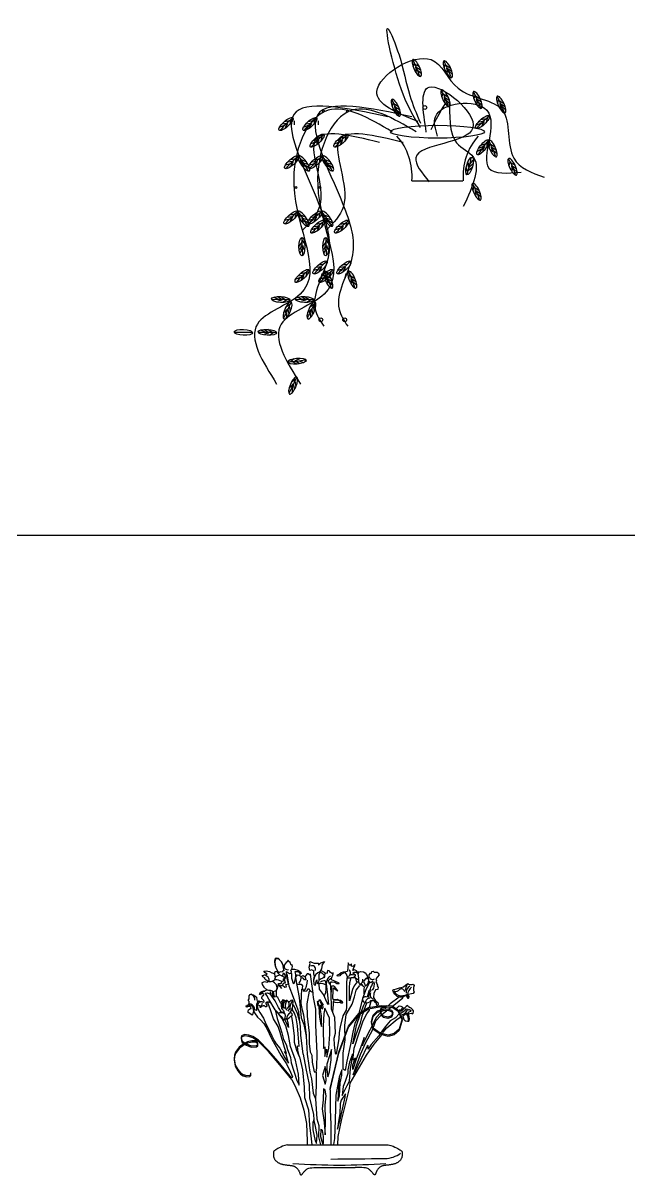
# Model space of a CAD drawing. Header units: millimetres. Extents: x 22565 to 38821, y 15578 to 26720.
# Drawn here: x 34717 to 36085, y 18152 to 20754 of the extents above; entities that cross this region are included whole.
import ezdxf

# ---------------------------------------------------------------- set-up
doc = ezdxf.new("R2010")
doc.units = ezdxf.units.MM
doc.layers.add('www.cad-blocks.net', color=7, linetype='Continuous')

# ---------------------------------------------------------------- blocks, each defined once
blk = doc.blocks.new('A$C74512926')
for p, q in [((405.5, 748.2), (403.7, 738.7)), ((407.3, 745.9), (417.4, 739.7)), ((409.1, 738.9), (410.8, 728.7)), ((411, 738.2), (419.8, 733)), ((414, 731.8), (422.1, 724.6)), ((475.8, 745.4), (474, 735.9)), ((477.6, 743.1), (487.7, 736.9)), ((479.4, 736.1), (481.1, 725.9)), ((481.3, 735.4), (490.1, 730.1)), ((484.3, 729), (492.4, 721.8)), ((470.2, 679.9), (468.4, 670.5)), ((472, 677.7), (482.1, 671.4)), ((358.2, 658.4), (356.4, 648.9)), ((360.1, 656.2), (370.1, 649.9)), ((473.8, 670.7), (475.5, 660.5)), ((475.7, 670), (484.5, 664.7)), ((478.7, 663.6), (486.8, 656.4)), ((542.9, 675.9), (541.1, 666.4)), ((544.7, 673.7), (554.8, 667.4)), ((546.5, 666.6), (548.2, 656.4)), ((548.4, 666), (557.2, 660.7)), ((551.4, 659.5), (559.5, 652.4)), ((596, 665.6), (594.2, 656.1)), ((597.9, 663.3), (607.9, 657.1)), ((599.6, 656.3), (601.3, 646.1)), ((601.5, 655.6), (610.3, 650.3)), ((361.8, 649.1), (363.5, 638.9)), ((363.7, 648.5), (372.5, 643.2)), ((366.7, 642), (374.9, 634.9)), ((604.6, 649.2), (612.7, 642)), ((113.2, 606.3), (103, 602.8)), ((118.5, 611.1), (108.4, 609.6)), ((124.8, 616.8), (113.2, 614.9)), ((120.5, 611), (115, 602.2)), ((127.4, 618.1), (125.4, 608.7)), ((135.6, 617.3), (135.7, 607.7)), ((167.2, 606.3), (156.9, 602.8)), ((172.4, 611.1), (162.3, 609.6)), ((178.8, 616.8), (167.1, 614.9)), ((174.4, 611), (169, 602.2)), ((181.3, 618.1), (179.4, 608.7)), ((189.6, 617.3), (189.6, 607.7)), ((556.9, 611), (546.7, 607.5)), ((562.2, 615.8), (552, 614.3)), ((568.5, 621.5), (556.8, 619.6)), ((564.2, 615.7), (558.7, 606.9)), ((571.1, 622.9), (569.1, 613.4)), ((188.8, 573.6), (178.7, 572.2)), ((195.2, 579.4), (183.5, 577.4)), ((190.9, 573.5), (185.4, 564.8)), ((197.8, 580.7), (195.8, 571.3)), ((242.8, 573.6), (232.6, 572.2)), ((249.1, 579.4), (237.4, 577.4)), ((244.8, 573.5), (239.3, 564.8)), ((251.7, 580.7), (249.7, 571.3)), ((183.6, 568.9), (173.3, 565.4)), ((237.5, 568.9), (227.3, 565.4)), ((558.3, 553.2), (548.8, 548)), ((562.7, 558.8), (552.9, 555.6)), ((567.9, 565.5), (556.8, 561.7)), ((564.7, 559.1), (560.8, 549.5)), ((570.2, 567.3), (569.9, 557.7)), ((576.7, 566.6), (574.9, 557.1)), ((578.5, 564.4), (588.6, 558.1)), ((580.3, 557.3), (582, 547.1)), ((582.2, 556.7), (591, 551.4)), ((585.2, 550.2), (593.3, 543.1)), ((126.1, 520.3), (115.9, 516.8)), ((131.4, 525), (121.3, 523.5)), ((137.7, 530.7), (126.1, 528.8)), ((133.4, 524.9), (127.9, 516.1)), ((140.3, 532.1), (138.3, 522.6)), ((148.5, 531.3), (148.6, 521.6)), ((150.8, 529.4), (161.9, 525.2)), ((153.9, 522.9), (157.5, 513.2)), ((155.9, 522.6), (165.5, 519.1)), ((180.1, 520.3), (169.8, 516.8)), ((185.3, 525), (175.2, 523.5)), ((191.7, 530.7), (180, 528.8)), ((187.4, 524.9), (181.9, 516.1)), ((194.3, 532.1), (192.3, 522.6)), ((202.5, 531.3), (202.6, 521.6)), ((204.7, 529.4), (215.8, 525.2)), ((207.8, 522.9), (211.5, 513.2)), ((209.8, 522.6), (219.5, 519.1)), ((528.7, 512.1), (528.9, 522.5)), ((532.6, 519.9), (539.5, 528.1)), ((622, 525.1), (620.2, 515.6)), ((623.8, 522.8), (633.9, 516.6)), ((160.1, 516.9), (169.5, 511.4)), ((214.1, 516.9), (223.4, 511.4)), ((526.5, 502.4), (523.4, 511.5)), ((528, 504.9), (537.1, 512.6)), ((530.5, 513.1), (538.4, 519.6)), ((625.6, 515.8), (627.3, 505.6)), ((627.5, 515.1), (636.3, 509.8)), ((630.5, 508.7), (638.6, 501.5)), ((401, 481.4), (516.2, 481.4)), ((540.5, 468.8), (538.7, 459.3)), ((542.4, 466.5), (552.4, 460.3)), ((544.1, 459.5), (545.8, 449.3)), ((546, 458.8), (554.8, 453.6)), ((549, 452.4), (557.2, 445.3)), ((124.6, 395.3), (114.4, 391.9)), ((129.9, 400.1), (119.8, 398.6)), ((136.2, 405.8), (124.6, 403.9)), ((131.9, 400), (126.4, 391.2)), ((138.8, 407.2), (136.8, 397.7)), ((147, 406.4), (147.1, 396.7)), ((149.3, 404.5), (160.4, 400.3)), ((152.4, 397.9), (156, 388.3)), ((154.4, 397.6), (164, 394.2)), ((158.6, 391.9), (168, 386.5)), ((178.6, 395.3), (168.3, 391.9)), ((183.8, 400.1), (173.7, 398.6)), ((190.2, 405.8), (178.5, 403.9)), ((185.8, 400), (180.4, 391.2)), ((192.8, 407.2), (190.8, 397.7)), ((201, 406.4), (201.1, 396.7)), ((203.2, 404.5), (214.3, 400.3)), ((206.3, 397.9), (210, 388.3)), ((208.3, 397.6), (218, 394.2)), ((212.5, 391.9), (221.9, 386.5)), ((185.1, 374.7), (174.8, 371.3)), ((190.4, 379.5), (180.2, 378)), ((196.7, 385.2), (185, 383.3)), ((192.4, 379.4), (186.9, 370.6)), ((199.3, 386.6), (197.3, 377.1)), ((239, 374.7), (228.8, 371.3)), ((244.3, 379.5), (234.1, 378)), ((250.6, 385.2), (238.9, 383.3)), ((246.3, 379.4), (240.8, 370.6)), ((253.2, 386.6), (251.2, 377.1)), ((152.9, 343.7), (146.5, 333.7)), ((153.6, 346.5), (159.3, 338.7)), ((206.9, 343.7), (200.5, 333.7)), ((207.6, 346.5), (213.3, 338.7)), ((152.9, 335.2), (147.2, 326.6)), ((152.9, 328.1), (148.7, 318.1)), ((154.4, 336.6), (157.2, 326.6)), ((206.9, 335.2), (201.2, 326.6)), ((206.9, 328.1), (202.6, 318.1)), ((208.3, 336.6), (211.1, 326.6)), ((195.3, 287.1), (185.2, 285.7)), ((201.7, 292.9), (190, 291)), ((197.3, 287), (191.9, 278.3)), ((249.3, 287.1), (239.1, 285.7)), ((255.6, 292.9), (243.9, 291)), ((251.3, 287), (245.8, 278.3)), ((149.5, 263.2), (139.3, 259.7)), ((154.8, 268), (144.7, 266.5)), ((161.1, 273.7), (149.5, 271.8)), ((156.8, 267.9), (151.3, 259.1)), ((163.7, 275), (161.7, 265.6)), ((190.1, 282.4), (179.8, 278.9)), ((203.5, 263.2), (193.2, 259.7)), ((197.8, 272.2), (195.9, 262.7)), ((208.7, 268), (198.6, 266.5)), ((215.1, 273.7), (203.4, 271.8)), ((206.4, 270.4), (204.3, 260.9)), ((210.7, 267.9), (205.3, 259.1)), ((208.2, 268), (218, 261.5)), ((209.7, 261), (211.1, 250.7)), ((211.6, 260.2), (220.2, 254.7)), ((217.7, 275), (215.7, 265.6)), ((244, 282.4), (233.7, 278.9)), ((251.8, 272.2), (249.8, 262.7)), ((260.3, 270.4), (258.2, 260.9)), ((262.1, 268), (271.9, 261.5)), ((263.6, 261), (265, 250.7)), ((265.5, 260.2), (274.1, 254.7)), ((214.4, 253.7), (222.3, 246.3)), ((268.4, 253.7), (276.2, 246.3)), ((99.7, 213.8), (90, 218.6)), ((108.2, 212), (98.1, 209.6)), ((106.8, 213.5), (98.6, 219.6)), ((115.3, 213), (105.7, 219.9)), ((118.1, 212.2), (110, 206.9)), ((153.6, 213.8), (143.9, 218.6)), ((162.1, 212), (152, 209.6)), ((160.7, 213.5), (152.5, 219.6)), ((169.3, 213), (159.7, 219.9)), ((172.1, 212.2), (164, 206.9)), ((120.3, 192.6), (113.8, 184.5)), ((124.8, 201.5), (116.5, 196.5)), ((118.3, 184.2), (118.3, 173.4)), ((121, 190.7), (123, 180.7)), ((124.4, 198.6), (126.4, 186.9)), ((174.2, 192.6), (167.7, 184.5)), ((178.7, 201.5), (170.5, 196.5)), ((172.2, 184.2), (172.3, 173.4)), ((175, 190.7), (176.9, 180.7)), ((178.3, 198.6), (180.3, 186.9)), ((69.7, 139.6), (60, 144.4)), ((78.1, 137.8), (68, 135.4)), ((76.8, 139.3), (68.5, 145.4)), ((85.3, 138.8), (75.7, 145.7)), ((88.1, 138), (80, 132.7)), ((128, 74.2), (135.3, 80.5)), ((137.8, 75.7), (147.5, 79.3)), ((130.9, 73.7), (141.3, 68.1)), ((139.4, 74.4), (148.3, 69.4)), ((146.4, 75), (156.7, 71.5)), ((137.4, 32), (129.1, 27)), ((136.9, 29.1), (139, 17.5)), ((132.9, 23.1), (126.4, 15.1)), ((130.8, 14.7), (130.9, 3.9)), ((133.6, 21.3), (135.5, 11.2))]:
    blk.add_line(p, q)
for centre, radius in [((430.2, 647.3), 4.3), ((201.9, 638.7), 2.15), ((255.8, 638.7), 2.15), ((139.4, 466.6), 2.15), ((193.4, 466.6), 2.15), ((195.4, 167.6), 4.3), ((249.4, 167.6), 4.3)]:
    blk.add_circle(centre, radius)
for centre, radius, start, end in [((186.2, 640), 245.4, 18.7751, 27.5817), ((256.5, 637.2), 245.4, 18.7751, 27.5817), ((250.9, 571.8), 245.4, 18.7751, 27.5817), ((323.6, 567.8), 245.4, 18.7751, 27.5817), ((138.9, 550.3), 245.4, 18.7751, 27.5817), ((376.8, 557.4), 245.4, 18.7751, 27.5817), ((731.8, 438.6), 245.4, 129.7761, 138.5828), ((288.1, 433.9), 245.4, 129.7761, 138.5828), ((342.1, 433.9), 245.4, 129.7761, 138.5828), ((358.5, 396.5), 245.4, 129.7761, 138.5828), ((412.4, 396.5), 245.4, 129.7761, 138.5828), ((266.3, 492.8), 135.2, 355.1758, 41.7291), ((651.8, 492.8), 135.2, 138.2709, 184.8242), ((760.4, 413.6), 245.4, 139.7252, 148.5318), ((357.4, 458.5), 245.4, 18.7751, 27.5817), ((301.1, 347.9), 245.4, 129.7761, 138.5828), ((-45.5, 382.5), 245.4, 29.9846, 38.7912), ((355, 347.9), 245.4, 129.7761, 138.5828), ((8.4, 382.5), 245.4, 29.9846, 38.7912), ((293.7, 577.1), 245.4, 340.8825, 349.6892), ((402.7, 416.9), 245.4, 18.7751, 27.5817), ((321.2, 360.6), 245.4, 18.7751, 27.5817), ((299.6, 222.9), 245.4, 129.7761, 138.5828), ((-47, 257.6), 245.4, 29.9846, 38.7912), ((353.5, 222.9), 245.4, 129.7761, 138.5828), ((360, 202.3), 245.4, 129.7761, 138.5828), ((6.9, 257.6), 245.4, 29.9846, 38.7912), ((413.9, 202.3), 245.4, 129.7761, 138.5828), ((398.1, 342.6), 245.4, 177.76, 186.5667), ((452, 342.6), 245.4, 177.76, 186.5667), ((365, 110), 245.4, 129.7761, 138.5828), ((418.9, 110), 245.4, 129.7761, 138.5828), ((324.4, 90.8), 245.4, 129.7761, 138.5828), ((378.4, 90.8), 245.4, 129.7761, 138.5828), ((-16.1, 169.1), 245.4, 16.9921, 25.7988), ((37.8, 169.1), 245.4, 16.9921, 25.7988), ((101.6, -31.8), 245.4, 84.8054, 93.612), ((155.6, -31.8), 245.4, 84.8054, 93.612), ((-101.9, 293), 245.4, 330.548, 339.3547), ((-48, 293), 245.4, 330.548, 339.3547), ((17.6, -106), 245.4, 84.8054, 93.612), ((71.6, -106), 245.4, 84.8054, 93.612), ((112.2, 318.2), 245.4, 272.3759, 281.1826), ((-89.4, 123.5), 245.4, 330.548, 339.3547)]:
    blk.add_arc(centre, radius, start, end)
at = {"extrusion": (0, 0, -1)}
for centre, major_axis in [((412, 736.4), (8.9, -18.8)), ((482.3, 733.6), (8.9, -18.8)), ((476.7, 668.2), (8.9, -18.8)), ((549.4, 664.2), (8.9, -18.8)), ((364.7, 646.7), (8.9, -18.8)), ((602.6, 653.8), (8.9, -18.8)), ((583.2, 554.9), (8.9, -18.8)), ((157.2, 521), (12.4, -16.7)), ((211.2, 521), (12.4, -16.7)), ((628.5, 513.3), (8.9, -18.8)), ((547, 457), (8.9, -18.8)), ((155.7, 396.1), (12.4, -16.7)), ((209.7, 396.1), (12.4, -16.7)), ((212.5, 258.4), (8.3, -19.1)), ((266.5, 258.4), (8.3, -19.1)), ((120.4, 188.8), (-8.1, -19.2)), ((174.3, 188.8), (-8.1, -19.2)), ((132.9, 19.3), (-8.1, -19.2))]:
    blk.add_ellipse(centre, major_axis=major_axis, ratio=0.322099, dxfattribs=at)
for centre, major_axis, ratio in [((116.9, 609.8), (-15.4, -13.9), 0.322099), ((170.8, 609.8), (-15.4, -13.9), 0.322099), ((560.5, 614.5), (-15.4, -13.9), 0.322099), ((459, 592.5), (-106.2, 0), 0.136502), ((187.2, 572.4), (-15.4, -13.9), 0.322099), ((241.1, 572.4), (-15.4, -13.9), 0.322099), ((561.3, 557.3), (-12.8, -16.4), 0.322099), ((129.8, 523.7), (-15.4, -13.9), 0.322099), ((183.7, 523.7), (-15.4, -13.9), 0.322099), ((531.3, 515), (6, 19.9), 0.322099), ((128.3, 398.8), (-15.4, -13.9), 0.322099), ((182.2, 398.8), (-15.4, -13.9), 0.322099), ((188.7, 378.2), (-15.4, -13.9), 0.322099), ((242.6, 378.2), (-15.4, -13.9), 0.322099), ((152.8, 333.1), (0, -20.8), 0.322099), ((206.7, 333.1), (0, -20.8), 0.322099), ((193.7, 285.9), (-15.4, -13.9), 0.322099), ((247.6, 285.9), (-15.4, -13.9), 0.322099), ((153.2, 266.7), (-15.4, -13.9), 0.322099), ((207.1, 266.7), (-15.4, -13.9), 0.322099), ((104.7, 213.7), (-20.8, 1.1), 0.322099), ((158.7, 213.7), (-20.8, 1.1), 0.322099), ((20.8, 139.5), (-20.8, 1.1), 0.322099), ((74.7, 139.5), (-20.8, 1.1), 0.322099), ((141.4, 74.4), (20.7, 1.7), 0.322099)]:
    blk.add_ellipse(centre, major_axis=major_axis, ratio=ratio)
for points in [[(420.4, 602.1), (376.9, 689.1), (347.9, 824.2), (372, 766.3), (396.2, 674.6), (420.4, 611.8)], [(415.6, 615.2), (322.1, 683.5), (444.3, 755.3), (505.4, 690.7), (606.1, 640.4), (631.3, 532.6), (699.6, 489.5)], [(433.6, 591.4), (440.4, 693.1), (538.9, 601.5), (409.9, 533.7), (440.4, 479.4)], [(356.8, 592.5), (211.8, 640.8), (134.5, 471.8), (149, 225.6), (52.3, 158), (95.8, 22.8)], [(410.7, 592.5), (265.7, 640.8), (188.4, 471.8), (202.9, 225.6), (106.2, 158), (149.7, 22.8)], [(347.1, 626.3), (134.5, 631.1), (197.3, 413.9), (211.8, 307.6), (182.8, 191.8), (202.1, 153.1)], [(401, 626.3), (188.4, 631.1), (251.2, 413.9), (265.7, 307.6), (236.7, 191.8), (256.1, 153.1)], [(444.5, 597.3), (483.2, 660.1), (497.7, 573.2), (536.4, 539.4), (517, 423.5)], [(459, 582.8), (454.2, 626.3), (570.2, 640.8), (575, 510.4), (647.5, 500.8)], [(327.8, 568.4), (182.8, 573.2), (192.5, 423.5), (153.8, 370.4)], [(381.7, 568.4), (236.7, 573.2), (246.4, 423.5), (207.7, 370.4)]]:
    blk.add_spline(points, degree=3)
blk = doc.blocks.new('A$C70BE517A')
blk.add_line((194.3, 16.7), (273.4, 16.7))
for points in [[(98.7, 459.9), (93.5, 470.6), (91.4, 481.1), (92.6, 487.8), (94.7, 490.7), (99.3, 489.9), (105.6, 482.8), (110.5, 471.9)], [(99.5, 458.3), (94.3, 469), (92.2, 479.5), (93.4, 486.2), (95.5, 489.2), (100.1, 488.3), (106.4, 481.2), (111.3, 470.3)], [(99.5, 430), (103.5, 424.6), (106.9, 420.8), (104.8, 427.9), (109, 428.4), (114.4, 423.8), (118.2, 425), (116.5, 430), (122.4, 431.3), (119.9, 443.9), (118.2, 454.4), (117.8, 459.8), (124.5, 454.8), (128.3, 456), (129.1, 459), (127.8, 462.3), (129.9, 464.8), (131.2, 471.1), (129.9, 474.9), (128.3, 474.1), (126.2, 479.5), (123.6, 482), (122, 485), (119.4, 481.2), (117.3, 479.9), (115.2, 477), (113.1, 474.1), (112.7, 469.4), (109.8, 471.1), (112.3, 460.6), (109.8, 460.6), (108.1, 457.7), (103.9, 458.5), (102.2, 457.3), (96.8, 459.4)], [(170.7, 461.5), (169.4, 469), (171.1, 477.4), (169.9, 480.7), (170.7, 482.4), (180.8, 478.6), (190, 478.2), (190, 474), (195.9, 479.1), (203.9, 482.4), (198.8, 475.3), (197.1, 465.6), (195.9, 463.5), (194.2, 459.4), (191.3, 452.2), (190.8, 440.5), (190, 434.6), (188.3, 431.3), (187.5, 440.9), (184.6, 437.6), (182.5, 427.5), (180.4, 430), (179.9, 441.3), (181.6, 448.9), (179.9, 453.1), (179.9, 460.2), (177.8, 461.9), (174.1, 463.5), (170.7, 461.5)], [(255.3, 448.6), (256.7, 444.8), (261, 444.8), (263.8, 446), (269.7, 445.8), (273.5, 445.3), (273.7, 445.8), (270, 446.9), (273.5, 450.7), (273.7, 451.9), (270.4, 453.3), (267.8, 455.4), (268.5, 456.1), (271.1, 458.2), (275.4, 458.2), (279.6, 454.9), (280.1, 453.3), (279.9, 455.9), (281.3, 457.8), (278.5, 457.8), (275.9, 460.8), (271.4, 463), (269.3, 462.3), (267.8, 462), (269.7, 468.6), (273.3, 474.1), (272.3, 475.2), (271.1, 474.1), (269.5, 471.7), (266.7, 471), (264.5, 471.7), (264.8, 476.6), (261.7, 473.6), (260, 473.6), (259.6, 474.8), (258.2, 477.8), (257.2, 478.8), (256.5, 468.2), (256, 460.4)], [(91.3, 440.1), (86.3, 437.6), (82.9, 435.9), (78.3, 435.9), (72, 440.1), (67.8, 444.7), (69.5, 444.3), (64.9, 447.6), (62.8, 450.6), (71.6, 451.8), (74.5, 453.5), (69.1, 457.3), (66.6, 460.2), (72, 460.6), (79.6, 459.4), (84.6, 456.5), (85.5, 456.5), (88, 456), (90.9, 454.4), (91.7, 448.1), (92.2, 444.3), (91.3, 442.6), (92.2, 440.9), (91.3, 440.9)], [(88, 414.6), (93.4, 415.8), (95.4, 417.1), (97.6, 421.2), (99.3, 427.9), (99.7, 432.1), (106, 432.1), (107.3, 436.7), (107.7, 437.2), (111, 438.4), (111, 443), (114, 444.7), (113.1, 446.4), (109.4, 448.1), (103.9, 451), (100.6, 453.9), (96.8, 459.4), (93, 458.5), (91.3, 457.3), (90.9, 454.4)], [(109, 428.4), (112.3, 433.8), (115.7, 434.2), (113.6, 440.5), (115.7, 446), (115.7, 449.7), (112.7, 454.8), (110.2, 455.2), (109.8, 452.7), (109.4, 451.4), (106.6, 449.5)], [(133.3, 384.9), (142, 365.6), (148.2, 344.4), (145.7, 368.7), (138.9, 386.7), (133.9, 401), (123.9, 426.5), (119.6, 454.5)], [(129.9, 464.8), (136.3, 464.4), (143.8, 462.3), (149.7, 458.5), (151, 455.2), (149.7, 453.9), (148.5, 452.7), (148.5, 454.8), (145.1, 458.5), (137.1, 458.5), (138.4, 452.7), (138.4, 449.7), (137.5, 442.2), (137.1, 440.9), (135.9, 436.7), (135.4, 434.6), (134.6, 431.7), (132.9, 433), (132.5, 436.7), (130.4, 443.9), (130, 453.9), (128.7, 457.5)], [(138, 445.9), (143, 451.8), (146.4, 451), (151, 448.5), (156, 450.1), (160.2, 447.2), (161.5, 440.9), (158.5, 440.9), (156.4, 443.8), (153.1, 445.1)], [(138, 445.9), (139.7, 438), (140.9, 430.8), (146.4, 430.8), (151.4, 430.8), (153.9, 427.1), (153.1, 421.2), (157.3, 414.9), (163.6, 415.8), (167.3, 420.8), (172, 415.3), (177.9, 412.1)], [(172.4, 450.6), (166.9, 453.9), (164.8, 453.9), (161.5, 450.1), (160.2, 447.2)], [(169.4, 415.3), (163.8, 386.7), (164.4, 358.7), (169.4, 320.2), (169.4, 296.6), (171.2, 277.9), (175, 270.4), (175.6, 254.9), (180.6, 233.1), (184.9, 231.9), (186.8, 241.8), (187.4, 274.8), (184.3, 338.2), (184.3, 356.9), (184.3, 374.3), (179.3, 400.4), (177.5, 415.9), (173.7, 442.1), (171.9, 453.9)], [(189.1, 432.5), (194, 433.1), (200.1, 432.4), (205.7, 429.9), (208, 431), (209.1, 435.2), (209.8, 440.5), (212.3, 438.4), (214.8, 430.6), (219.2, 436.4), (220.9, 436.4), (227, 435.4), (231.6, 432.4), (236.9, 432.5), (237.1, 433.4), (227.1, 438), (219.9, 441), (219.7, 444), (223.6, 453.9), (223.6, 456.8), (220.4, 455), (216.7, 458), (214.4, 461), (210.9, 461.5), (209.8, 458.5), (209.6, 455.4), (207.5, 454.7), (202.5, 458.2), (196.7, 461.2), (194.6, 460.5)], [(194.2, 458.4), (197.6, 456.6), (200.9, 453.8), (202.7, 450.9), (202.4, 446), (200.2, 444.4), (194.9, 442.3), (191.6, 439.6), (190.9, 438.4)], [(255.2, 449), (253.3, 435.7), (253.3, 407.8), (253.3, 378.8), (252.5, 372.4), (245.3, 359.3), (239.4, 334.6), (237, 321.5), (236.2, 307.6), (230.4, 272.7), (228.8, 275.2), (226.3, 293.6), (225.4, 308.6), (228.8, 320.3), (227.1, 355.4), (219.6, 374.6), (218.7, 413), (217.1, 433)], [(255.3, 448.6), (253.7, 453.5), (250.8, 457.5), (246.6, 455.7), (240.5, 452.6), (238.1, 450), (234.8, 448.6), (232.7, 450), (233.1, 451.9), (236.7, 453.8), (241.4, 457.1), (246.8, 459), (252.3, 459.7), (256, 460.4)], [(277.2, 436.5), (270.4, 426.9), (266.8, 419), (260.1, 393.1), (260.1, 422.6), (261.3, 434.9), (264.2, 446)], [(293.7, 409.3), (293.4, 419.7), (293.8, 423.9), (291.8, 426.5), (290.1, 425.6), (288.5, 430), (286.3, 428.3), (283.5, 429.8), (281.1, 434.7), (277.2, 436.5), (275.8, 438.4), (274.5, 443.5), (273.6, 445.5), (278.4, 441.9), (280.2, 441.1), (281, 444.6), (280.6, 449.4), (280.1, 453.3)], [(281.3, 457.8), (286.1, 459.4), (292.2, 458.7), (295.5, 456.1), (297.9, 453.3), (300.2, 450), (300.7, 446.2), (300.9, 442), (298.6, 445), (295.5, 442.2), (291.5, 436.6), (294.6, 430.2), (296.7, 426.7), (300.9, 430.7), (303.5, 435.6), (304, 440.8), (302.8, 444.6), (304.9, 446.5), (304.7, 451.9), (307.5, 455.4), (309.9, 455.9), (310.9, 459.2), (313.4, 460.1), (315.8, 458.3), (322.4, 458.3), (324.8, 455.9), (326.9, 452.1), (319.8, 442.9), (321.2, 438.9), (319.6, 436.1), (321.9, 432.3), (323.4, 428.8), (322.7, 426.4), (324.8, 424.8), (324.1, 418.6), (318.6, 417.9), (314.9, 409.9), (314.4, 400.5), (317.9, 394.6), (319.2, 394.4), (318.7, 393.5), (324.1, 389.4), (325.3, 385.6), (324.2, 383.1), (321.6, 382.5), (321.2, 385.5), (320.9, 387), (318.9, 389.4), (316, 393), (313.4, 393.5), (309.7, 393.3), (307.9, 393.5), (305.2, 390.3), (301.7, 388.4), (298.9, 388), (293.5, 390.3), (290.5, 393.8), (290.4, 398.5), (291, 401), (295.7, 402.8), (298.1, 403.1), (303.5, 402.1), (304.4, 407.3), (305.5, 412.5), (309, 416.7), (307.9, 419.6), (308.2, 424.3), (310.7, 427), (311.6, 429.4), (313.6, 434.5), (312.5, 438), (310.3, 435.5), (308.1, 434.2), (305.5, 436.7), (303.5, 435.6)], [(63, 390.9), (66.1, 390.3), (67.8, 391.3), (67.2, 393.8), (64.5, 396.5), (62.2, 398.5), (62, 400.8), (63.5, 404.3), (66.1, 405.4), (66.6, 407.8), (64.5, 410.9), (63.3, 409.9), (59.9, 408), (57.5, 406.6), (57.3, 408.2), (57.7, 409.5), (60.2, 413), (62.6, 414.6), (66.6, 415.7), (68.8, 415.5), (72.3, 417.3), (74.8, 417.7), (77.3, 417.3), (80.8, 417.3), (86, 415.7), (88, 414.6), (88.5, 408.7), (89.1, 405.4), (92.8, 403.3), (93.4, 402.1), (89.5, 402.3), (86.8, 403.3), (84.1, 404.9), (83.1, 406.6)], [(75.2, 438), (74.1, 434.7), (68.2, 436.3), (62, 434.2), (62.8, 430), (67, 423.8), (73.5, 418)], [(104.5, 388.8), (101.4, 395), (98.3, 401), (96.2, 402), (95.4, 405.5), (95.4, 413.2), (95.4, 417.1)], [(141.4, 428.4), (146.3, 400.4), (151.3, 355), (157.5, 340.1), (162.5, 313.3), (163.1, 315.2), (160, 339.5), (156.9, 361.2), (154.4, 372.4), (151.3, 387.3), (151.9, 404.8), (152.6, 419.7)], [(207.3, 430.6), (209.6, 413.8), (212.9, 384.6), (209.6, 388.8), (201.2, 407.2), (192.8, 419.7), (192, 430.5), (191.7, 432.8)], [(207.1, 430), (206.8, 420.7), (205.8, 411.1), (204.3, 407.2), (202.7, 404.8)], [(222.5, 398.7), (223.2, 417.1), (223.3, 422.5), (225.1, 422), (230.1, 417.9), (234.1, 415.8), (231.8, 418.9), (226.5, 425.5), (223.5, 427), (220.4, 426.2), (218.9, 422.9), (218.7, 413)], [(281.4, 361.7), (272.3, 342.1), (267.4, 322.3), (262.4, 294.4), (254.4, 257.3), (250.7, 235.7), (246.3, 238.8), (245.7, 275.3), (250.7, 305), (250, 337.7), (252.5, 362.5), (266.1, 385.4), (271.6, 402.3), (275.6, 417.4), (283.2, 428.1)], [(280.2, 441.1), (280.4, 438), (281.1, 434.7)], [(305.8, 436.2), (297.7, 420.1), (289.7, 398.5), (281.4, 364.6)], [(300.8, 402.6), (302.8, 410.3), (304.8, 416.4), (307.9, 419.6)], [(391.7, 398.5), (390.5, 402.4), (388.1, 404.3), (385.1, 404.5), (381.6, 401.7), (379.3, 401.3), (374.8, 401.3), (368.1, 403.2), (362.5, 408.6), (359.5, 412.5), (358, 415.7), (358.6, 418), (360.3, 418.9), (366.2, 420), (372.8, 422.3), (378.8, 424.3), (382.3, 424.9), (386.6, 428.8), (392, 432.4), (393.2, 430.7), (396.5, 430.3), (401.6, 430.1), (404.2, 431.2), (405.9, 427.7), (404.4, 423.6), (404.6, 416.3), (405.9, 413.3), (404, 409.7), (399.9, 409), (393.2, 407.3), (391.3, 407.3), (394.5, 402.8), (393.7, 399.4), (393, 398.3), (391.7, 398.5)], [(50.2, 371.1), (46.9, 373.1), (45.9, 376.6), (43.8, 379.5), (41.3, 380.4), (42.4, 373.8), (43.8, 369.4), (42.1, 364.3), (41.1, 361.4), (40.7, 360.8), (37.6, 363), (31.8, 366.7), (31.4, 370.2), (32.2, 373.1), (36.8, 375.8), (38.2, 376), (37.6, 378.9), (36.2, 380.8), (32.2, 380.2), (28.7, 378.7), (27.7, 379.3), (27.1, 380.2), (26.9, 381.2), (27.3, 382), (29.5, 382.8), (33.3, 385.5), (34.1, 388), (33.7, 391.5), (32.6, 393.2), (32.6, 395.2), (33.7, 397.5), (33.7, 401.2), (34.1, 404.3), (35.7, 407.4), (37.4, 408.6), (42.6, 406.8), (46.5, 404.5), (50.2, 401.4), (51, 395.6), (51.6, 392.3), (56.8, 392.7), (63, 391.9), (63, 390.9), (56.6, 389.2), (53.9, 387.2), (52.1, 383.2), (52.3, 378.7), (52.3, 376.9)], [(52.3, 376.9), (57.6, 366.6), (65.9, 354.2), (71.2, 341.3), (77.8, 328.2), (85.1, 314), (91.2, 302.2), (94.5, 295.9), (102.7, 286.2), (114, 264.8), (122.8, 252.7), (116.5, 274.1), (113.6, 279.1), (118.2, 274.5), (113.6, 287.9), (103.5, 321.4), (99.3, 335.2), (88.4, 352.8), (81.9, 372.6), (77, 387), (73.2, 390.5)], [(73.2, 390.5), (71.3, 388.8), (71.3, 386.4), (73.4, 383.5), (73.4, 381.6), (71.9, 379.4), (70.5, 379.6), (68.6, 381.8), (65.7, 382), (64.9, 381.4), (62.6, 382), (60.6, 380), (59.3, 378.5), (58.5, 378.5), (58.3, 381.8), (54.6, 382.7), (54, 384.3), (53.5, 384.9)], [(92.2, 372.9), (87.6, 380.8), (82.9, 389.1), (78.1, 396.9), (73.8, 405.6), (70.1, 410.7), (74.6, 411.3), (79, 410.1), (81, 409.1)], [(73.2, 390.5), (75.5, 391), (77.8, 391), (81.1, 389.5)], [(106.5, 367.4), (100.3, 378), (92.2, 393.6), (84.7, 404.1), (81, 409.1)], [(111.1, 368.1), (107.4, 366.7), (103.4, 366.7), (100.1, 365.6), (101.4, 362.5), (106.1, 357.8), (109.6, 352.6), (113.1, 350.7), (116.4, 352.8), (120.2, 352.6), (123.9, 354.9), (127.8, 358.4), (129.9, 359.6), (131.9, 361.5), (131.1, 363.6), (127.6, 366.9), (125.7, 368.5), (127.6, 371), (131.5, 373.9), (131.9, 376), (132.3, 383.8), (132.7, 390.8), (131.9, 394.8), (128, 393.9), (124.7, 391.1), (122.2, 391), (119.5, 393.9), (117.9, 394.1), (115.2, 391.5), (114, 393.9), (113.1, 394.2), (110.9, 392.3), (110.9, 394.8), (110, 396), (108.8, 394.1), (106.5, 391.7), (105.5, 388.4), (105.7, 382.8), (107.1, 376.2), (111.1, 371.2), (112.1, 370), (111.9, 368.9), (111.1, 368.1)], [(193.7, 381.7), (191.1, 381.3), (189.2, 381.7), (188.5, 386.9), (187.8, 391.7), (189.2, 392.8), (191.8, 392.5), (192.2, 396.5), (194.8, 393.6), (198.9, 386.9), (200.8, 383.5), (197.8, 383.2), (196.7, 382.4)], [(222.5, 398.7), (223.7, 396.4), (223.8, 395.9), (227.6, 396.1), (232.9, 396.8), (235.2, 395.8), (239.9, 395.1), (242.4, 393.6), (243.7, 391.8), (244.5, 389), (243.8, 387.8), (240.9, 388.3), (240.7, 389.3), (237.1, 389.3), (234.2, 389), (227.8, 389.5), (223.2, 391.5), (223.2, 384.7), (222.2, 368.8)], [(305.2, 378.4), (305.2, 379.3), (307, 384.3), (309.5, 392.3)], [(372, 401.6), (352.2, 386.1), (347.8, 382.2)], [(357.3, 381.1), (364, 386.1), (380.7, 400.3)], [(42.4, 373.8), (46, 366.2), (52.5, 356.1), (59.3, 350.2), (66.6, 341.7), (73.6, 330.8), (84.2, 308.4), (106.2, 268.9), (118.3, 250.9), (127.3, 231.8), (131.8, 221.3), (130, 218.7)], [(50.2, 371.1), (51.2, 372.3), (51.2, 375.4), (51.2, 376.9), (50.8, 380.8), (50.6, 382.2)], [(92.2, 372.9), (97, 353), (103.5, 332.7), (107.7, 320.7), (111.5, 305.9), (117.3, 294.5), (120.4, 283.2), (124.4, 273.3), (126.8, 265.1), (128.5, 253.2), (141.2, 213.4), (146.5, 202.7), (145.3, 227.8), (138.3, 258.9), (126.8, 290.1), (122.3, 315.1), (116.7, 337), (107.3, 353.9), (97.3, 368.4), (92.2, 372.9)], [(147, 266.7), (143.8, 281.6), (142.6, 291.6), (146.3, 291), (144.5, 318.3), (143.2, 337), (140.1, 355), (136.4, 365.6), (131.4, 373)], [(191.1, 381.3), (191.5, 366.8), (192.2, 356.7), (194.8, 342.6), (197.1, 335.5)], [(197.1, 335.5), (197.1, 358.6), (194.8, 373.5), (193.7, 381.7)], [(198.2, 374.2), (197.1, 378.7), (196.7, 382.4)], [(198.2, 374.2), (200.8, 377.9), (200.3, 383.3)], [(204.8, 376.8), (202.4, 364.3), (201.1, 335.7), (201.7, 285.4), (204.8, 289.7), (204.8, 267.3), (208.6, 284.1), (209.2, 266.1), (213.6, 286), (216, 317.7), (215.4, 354.4), (204.8, 376.8)], [(216.3, 195.5), (236, 277.6), (258, 336.4), (281.4, 364.6), (303.4, 378.1), (331.7, 383), (356.2, 381.8), (369.7, 373.2), (379.5, 352.4), (372.2, 329.1), (361.1, 319.3), (347.6, 315.6), (329.2, 320.5), (313.3, 331.5), (309.6, 346.2), (313.3, 360.9), (323.1, 370.7), (337.3, 374.6), (346.9, 375), (354.8, 372.3), (358.4, 366.7), (354.8, 359.5), (346.9, 356), (336.9, 358.8), (332.2, 363.1), (331, 368.7), (331, 374.2), (332.2, 378.2), (335, 380.2), (343.9, 382.4)], [(216.3, 192.6), (236, 274.7), (258, 333.5), (281.4, 361.7), (303.4, 375.2), (331.7, 380.1), (356.2, 378.9), (369.7, 370.3), (379.5, 349.5), (372.2, 326.2), (361.1, 316.4), (347.6, 312.7), (329.2, 317.6), (313.3, 328.6), (309.6, 343.3), (313.3, 358), (323.1, 367.9), (337.3, 371.7), (346.9, 372.1), (354.8, 369.4), (358.4, 363.8), (354.8, 356.7), (346.9, 353.1), (336.9, 355.9), (332.2, 360.2), (331, 365.8), (331, 371.3), (332.2, 375.3), (335, 377.3), (343.9, 379.5)], [(335.5, 371.2), (329.9, 366.3), (321.3, 356.4), (292.2, 299.5), (289.1, 291.5), (293.4, 310.6), (284.7, 287.1), (275.4, 261.8), (268, 238.3), (267.4, 248.8), (273.6, 264.3), (268.6, 259.3), (268.6, 264.9), (270.5, 286.5), (282.9, 323.6), (290.9, 347.8), (299.6, 363.8), (305.2, 372.5), (305.2, 375.5)], [(291.5, 367.9), (288.4, 358.9), (284.1, 342.8), (274.8, 316.2), (267.4, 295.8), (276.1, 337.2), (285.2, 364.1)], [(286.7, 367.9), (292.8, 383.6), (295.9, 389.2)], [(298.4, 388), (292.8, 371.6)], [(333.2, 362.2), (343.6, 370.6), (345.5, 372.1)], [(344.7, 379.5), (339.4, 374.7)], [(348.6, 374.4), (354.5, 379)], [(363.8, 377), (367.5, 377.6), (370.3, 379.7), (372.6, 382.2), (375.8, 381.3), (378.3, 380.7), (380, 377.4), (383, 377.3), (385, 377.6), (385, 377.3)], [(373.4, 365.8), (377.7, 366.3), (381.7, 368.9), (383.6, 370.3), (385.7, 372.5), (388.1, 375.1), (391.8, 374.3), (393.3, 372.8), (395.8, 373.4), (398.7, 371.1), (398, 369.5), (394.1, 367.7), (392.5, 366.6), (392.4, 365.4), (393.3, 364.1), (399.7, 365.5), (402.3, 363.8), (403.8, 365.1), (403.8, 367.1), (404.9, 368.6), (404.6, 370.3), (402.3, 373.4), (399.4, 376.3), (397.2, 377.7), (393.8, 379.6), (392.9, 381.3), (390.8, 382.7), (388.5, 380.4), (386.4, 378.8), (383.9, 375.7), (380.2, 372), (377.5, 369.7), (375.4, 369.1), (372.4, 370.8), (370.7, 372.5)], [(380.3, 359.3), (385.3, 362.7), (389.9, 365.1), (392.4, 365.7)], [(118.9, 351.9), (120.8, 344.4), (122.7, 333.2), (116.5, 346.3), (115.2, 349.4)], [(147, 266.7), (141.4, 281), (135.8, 299), (135.8, 313.3), (132.6, 344.4), (130.2, 356.9)], [(155.8, 273.1), (150.2, 315.8), (149.5, 336.3), (148.2, 344.4)], [(313.6, 331.3), (320, 347.8), (329.9, 359.5), (332, 361.2)], [(372.7, 363.9), (364, 355.2), (352.2, 347.8), (340.5, 334.2), (330.4, 320.2)], [(334.5, 319.1), (336.4, 322.5), (344.2, 332.3), (367.7, 351.5), (375.9, 357.2)], [(378.2, 358.7), (380.5, 359.2), (381.2, 356.7), (383.1, 351.1), (385.6, 348), (387.1, 348.4), (391.3, 347.3), (394.2, 347.6), (395.8, 352.7), (395.2, 357), (393.8, 362.1), (393.5, 363.8)], [(130, 218.7), (99.5, 256.2), (77.7, 281.4), (55, 304.1), (41.9, 312.8), (32.9, 315.8), (23.3, 316.9), (16.5, 314.4), (15.7, 310.8), (16.1, 306.9), (17.9, 302.3), (27.9, 295.8), (37.9, 291.5), (50.1, 292.2), (53, 294.4), (53, 296.5), (52.6, 299.8), (48.7, 302.6), (40.1, 302.6), (29.7, 300.8), (22.5, 296.9), (11.5, 288.3), (2.9, 277.2), (0.4, 270.4), (0, 262.2), (2.5, 248.3), (8.2, 237.9), (14.3, 230.7), (20, 226.8), (28.3, 224.3), (35.1, 225.4), (37.2, 227.2), (37.6, 230.7)], [(130, 215.8), (99.5, 253.3), (77.7, 278.5), (55, 301.2), (41.9, 309.9), (32.9, 313), (23.3, 314), (16.5, 311.5), (15.7, 307.9), (16.1, 304), (17.9, 299.4), (27.9, 292.9), (37.9, 288.6), (50.1, 289.4), (53, 291.5), (53, 293.6), (52.6, 296.9), (48.7, 299.7), (40.1, 299.7), (29.7, 297.9), (22.5, 294), (11.5, 285.4), (2.9, 274.3), (0.4, 267.5), (0, 259.3), (2.5, 245.4), (8.2, 235), (14.3, 227.9), (20, 223.9), (28.3, 221.4), (35.1, 222.5), (37.2, 224.3), (37.6, 227.9)], [(162.5, 313.3), (164.5, 272.9), (168.2, 247.4), (170.7, 231.9), (174.4, 217)], [(233.9, 68), (234.6, 86.6), (241.9, 123), (260.4, 195), (261.7, 207.5), (298.7, 270.9), (315.9, 295.4), (331.1, 313.2), (333, 316.6)], [(328.8, 317.9), (326.2, 314.4), (308.9, 294.6), (302.1, 284), (302.7, 292.1), (300.2, 290.9), (271.7, 230.9), (268.6, 226.5), (284.7, 271.7), (296.5, 297.7), (312.6, 328.6), (313, 329.6)], [(147, 266.7), (153.9, 237.1), (157.6, 198), (158.9, 175), (167.6, 147), (170.1, 112.8), (173.8, 81.7), (175.1, 68)], [(155.8, 273.1), (162, 240.2), (169.5, 204.1), (170.1, 174.3), (178.8, 136.3), (179.7, 124.3)], [(211.2, 221.8), (214.9, 233), (218.7, 259.7), (219.3, 283.3), (208.7, 250.4), (209.3, 237.9), (211.2, 221.8)], [(266.9, 273.1), (260.4, 254.7), (256.7, 237.5), (256.7, 229.4), (250.2, 211.4), (245.7, 199.9), (243.6, 179.1), (255.1, 202), (260, 211.8), (262.8, 240.8), (265.3, 257.2), (266.9, 273.1)], [(205, 244.8), (199.4, 224.9), (205, 205), (207.5, 213.1), (206.8, 226.1), (206.8, 238.6), (205, 244.8)], [(234.2, 166.6), (237.5, 178.5), (239.5, 208.3), (243.2, 225.5), (243.2, 237.3), (237.1, 221), (236.2, 205.8), (234.6, 184.2), (234.2, 166.6)], [(130, 215.8), (139.4, 196.9), (148.6, 174.5), (157.2, 146.7), (163.2, 116.4), (164.5, 76.7), (164.5, 68.1)], [(174.4, 217), (178.2, 184.9), (183.2, 171.8)], [(184.9, 231.9), (185, 201.6), (183.2, 171.8), (186.3, 127), (191.2, 111.5), (190, 86), (194.4, 67.9)], [(237.1, 221), (229.2, 180.5), (228, 124), (226.7, 82.3), (224.2, 68.6)], [(201.2, 194.2), (200.6, 169.3), (198.7, 149.4), (203.1, 118.3), (205.6, 90.3), (206.2, 125.1), (205.6, 157.5), (207.4, 178.6), (205.6, 191.7), (201.2, 194.2)], [(216.3, 192.6), (216.8, 148.1), (218, 113.9), (218, 68.6)], [(233, 103.7), (239.9, 128.6), (250.1, 176), (251.4, 183), (241.6, 168.6), (239.5, 160.5), (238.3, 138.4), (235.4, 120.8), (233, 103.7)], [(179.7, 124.3), (177.7, 118.3), (177.7, 101.8), (183, 77.4), (185.6, 71.4), (187, 89.9), (183, 113), (179.7, 124.3)], [(195.6, 102.8), (194.4, 87.2), (199.3, 71), (201.8, 71), (201.8, 76), (201.2, 86.6), (199.3, 100.3), (197.5, 102.1), (194.4, 102.8)], [(120.3, 68), (114.3, 66.4), (109.3, 64.7), (105, 63), (101.4, 61.4), (98.4, 59.8), (96.1, 58.4), (94.1, 57.1), (92.6, 55.9), (91.4, 55), (90.5, 54.3), (89.8, 53.6), (89.3, 53), (89, 52.4), (88.7, 51.8), (88.6, 51.1), (88.6, 50.3), (88.5, 49.3), (88.5, 48.1), (88.5, 46.8), (88.5, 45.5), (88.6, 44.1), (88.8, 42.7), (89, 41.3), (89.3, 40), (89.7, 38.7), (90.2, 37.6), (90.7, 36.6), (91.3, 35.6), (92, 34.6), (92.7, 33.8), (93.5, 32.9), (94.3, 32.1), (95.1, 31.3), (95.9, 30.5), (96.8, 29.8), (97.8, 29), (98.8, 28.3), (99.8, 27.7), (100.9, 27.1), (102, 26.5), (103.3, 26), (104.5, 25.5), (105.9, 25), (107.3, 24.7), (108.7, 24.3), (110.1, 24), (111.6, 23.7), (113.1, 23.4), (114.7, 23.2), (116.2, 22.9), (117.8, 22.7), (119.3, 22.5), (120.8, 22.3), (122.2, 22.2), (123.6, 22), (124.9, 21.9), (126.2, 21.7), (127.3, 21.6), (128.4, 21.4), (129.5, 21.3), (130.4, 21.1), (131.4, 20.9), (132.3, 20.7), (133.3, 20.4), (134.2, 20.1), (135.1, 19.7), (136, 19.3), (136.9, 18.9), (137.8, 18.3), (138.7, 17.8), (139.6, 17.1), (140.4, 16.4), (141.3, 15.6), (142.1, 14.8), (142.8, 13.9), (143.6, 12.9), (144.3, 11.9), (144.9, 10.9), (145.5, 9.8), (146.1, 8.8), (146.6, 7.7), (147, 6.6), (147.4, 5.6), (147.8, 4.6), (148.1, 3.7), (148.4, 2.8), (148.7, 2.1), (149, 1.5), (149.3, 0.9), (149.6, 0.5), (149.9, 0.3), (150.2, 0.1), (150.5, 0), (150.8, 0), (151.1, 0.1), (151.4, 0.2), (151.7, 0.4), (152.1, 0.7), (152.4, 1), (152.8, 1.4), (153.3, 1.9), (153.8, 2.5), (154.4, 3.2), (155, 4), (155.7, 4.9), (156.6, 5.9), (157.5, 6.9), (158.5, 8), (159.5, 9.1), (160.6, 10.3), (161.8, 11.4), (163.1, 12.5), (164.5, 13.5), (166.1, 14.5), (168.3, 15.3), (171.2, 16), (175, 16.5), (180, 16.8), (186.4, 16.9), (194.3, 16.7)], [(120.3, 68), (347.4, 68)], [(347.4, 68), (353.4, 66.4), (358.5, 64.7), (362.8, 63), (366.4, 61.4), (369.3, 59.8), (371.7, 58.4), (373.6, 57.1), (375.1, 55.9), (376.3, 55), (377.3, 54.3), (378, 53.6), (378.5, 53), (378.8, 52.4), (379, 51.8), (379.1, 51.1), (379.2, 50.3), (379.3, 49.3), (379.3, 48.1), (379.3, 46.8), (379.2, 45.5), (379.1, 44.1), (379, 42.7), (378.7, 41.3), (378.4, 40), (378, 38.7), (377.6, 37.6), (377, 36.6), (376.4, 35.6), (375.8, 34.6), (375, 33.8), (374.3, 32.9), (373.5, 32.1), (372.7, 31.3), (371.8, 30.5), (370.9, 29.8), (370, 29), (369, 28.3), (368, 27.7), (366.9, 27.1), (365.7, 26.5), (364.5, 26), (363.2, 25.5), (361.9, 25), (360.5, 24.7), (359.1, 24.3), (357.6, 24), (356.1, 23.7), (354.6, 23.4), (353.1, 23.2), (351.5, 22.9), (350, 22.7), (348.5, 22.5), (347, 22.3), (345.5, 22.2), (344.1, 22), (342.8, 21.9), (341.6, 21.7), (340.4, 21.6), (339.3, 21.4), (338.3, 21.3), (337.3, 21.1), (336.4, 20.9), (335.4, 20.7), (334.5, 20.4), (333.6, 20.1), (332.6, 19.7), (331.7, 19.3), (330.8, 18.9), (329.9, 18.3), (329, 17.8), (328.2, 17.1), (327.3, 16.4), (326.5, 15.6), (325.7, 14.8), (324.9, 13.9), (324.2, 12.9), (323.5, 11.9), (322.8, 10.9), (322.2, 9.8), (321.7, 8.8), (321.2, 7.7), (320.8, 6.6), (320.4, 5.6), (320, 4.6), (319.7, 3.7), (319.3, 2.8), (319.1, 2.1), (318.8, 1.5), (318.5, 0.9), (318.2, 0.5), (317.9, 0.3), (317.6, 0.1), (317.3, 0), (317, 0), (316.7, 0.1), (316.4, 0.2), (316, 0.4), (315.7, 0.7), (315.3, 1), (314.9, 1.4), (314.5, 1.9), (314, 2.5), (313.4, 3.2), (312.7, 4), (312, 4.9), (311.2, 5.9), (310.3, 6.9), (309.3, 8), (308.3, 9.1), (307.1, 10.3), (305.9, 11.4), (304.7, 12.5), (303.3, 13.5), (301.6, 14.5), (299.5, 15.3), (296.6, 16), (292.8, 16.5), (287.8, 16.8), (281.4, 16.9), (273.4, 16.7)]]:
    blk.add_lwpolyline(points)
for centre, radius, start, end in [((120.1, 470.8), 7.53, 190.0835, 287.3595), ((175.9, 465), 7.61, 335.476, 121.5886), ((66.9, 439.3), 11.9, 343.3979, 88.6185), ((106.4, 427.7), 23.5, 96.0027, 127.9061), ((132.9, 445.7), 18.3, 317.4494, 8.5365), ((200.1, 440), 20.2, 106.9459, 176.331), ((176, 455), 29.2, 339.8328, 2.1106), ((222.2, 437.3), 12.8, 112.4557, 165.5637), ((219.1, 435.8), 7.26, 92.823, 159.0759), ((251.8, 457), 10.5, 304.3105, 37.9104), ((266.2, 441.1), 11.2, 67.7331, 139.3122), ((280.4, 440.5), 10.1, 292.3879, 10.7382), ((312.3, 449.3), 7.87, 200.8422, 304.258), ((82.5, 422.8), 14.1, 331.5372, 81.4419), ((93.3, 415.6), 25.3, 56.4685, 92.5132), ((118.9, 440.9), 46.4, 325.8596, 358.4059), ((205, 422.6), 16, 91.7026, 128.9059), ((201.1, 433.8), 5.8, 347.2583, 54.6294), ((293.9, 430.8), 22.8, 324.5799, 12.778), ((364.9, 425.5), 10.9, 246.5666, 321.4786), ((377.8, 412.5), 7.55, 7.7859, 125.1072), ((412, 416.5), 25.3, 147.9732, 180.4941), ((403.1, 412.9), 14.8, 117.7661, 190.0812), ((413.4, 406.1), 22.1, 125.6243, 176.9722), ((32.1, 394.8), 14.8, 358.4215, 69.0298), ((58.8, 384.5), 8.51, 103.6511, 195.3671), ((70.3, 399.7), 14.6, 95.128, 151.7116), ((95.7, 413.7), 14.5, 176.3252, 209.3559), ((94.4, 410.4), 8.74, 161.0178, 249.9365), ((121.5, 383.6), 13.8, 140.4551, 211.1667), ((120.8, 383), 10.2, 123.2282, 222.5075), ((137.4, 382.1), 22.1, 147.6703, 207.2797), ((112.3, 384.3), 11.9, 311.781, 33.9547), ((161.4, 373.7), 36.3, 144.3533, 180), ((190.8, 386.1), 6.03, 328.7381, 54.378), ((230.2, 371.4), 23.5, 64.997, 105.1587), ((239.7, 390.9), 1.85, 301.5445, 77.6607), ((305.6, 389.6), 9.43, 82.7225, 182.7582), ((317.4, 407.1), 10.6, 158.8767, 253.592), ((376.4, 421.6), 16.9, 201.0853, 295.1675), ((384.6, 399.9), 7.88, 349.2594, 70.8736), ((33.5, 373), 10.7, 43.4224, 118.4151), ((32.9, 373.5), 13.3, 13.8133, 86.8239), ((52, 388), 11.5, 304.6287, 1.195), ((105.3, 348.5), 17.9, 64.2681, 106.8928), ((101.1, 359), 14.6, 325.0142, 42.2976), ((130.5, 353.9), 12.3, 111.3689, 185.7558), ((129.4, 364.8), 9.86, 87.062, 150.7908), ((195.7, 387.6), 6.23, 163.7487, 238.9263), ((374.3, 378.1), 5.42, 246.5242, 346.5596), ((376.2, 377.1), 15.2, 273.785, 344.7371), ((374.1, 351.3), 19.4, 348.8303, 37.1006), ((237.5, 1465.2), 1442.8, 265.8283, 274.1717), ((-749.9, 115454.5), 115422.5, 270.480643, 270.541431), ((339.8, 96.8), 59.6, 270.9027, 307.0398)]:
    blk.add_arc(centre, radius, start, end)
blk = doc.blocks.new('format')
at = {"layer": 'www.cad-blocks.net', "color": 155, "true_color": 0x546d8e}
blk.add_line((23683.3, 19597), (38820.7, 19597), dxfattribs=at)

msp = doc.modelspace()

# ---------------------------------------------------------------- block references
for name, p in [('A$C74512926', (35194, 19915.6)), ('A$C70BE517A', (35194, 18152.3))]:
    msp.add_blockref(name, p)
at = {"layer": 'www.cad-blocks.net'}
msp.add_blockref('format', (0, 0), dxfattribs=at)

doc.saveas('drawing.dxf')
